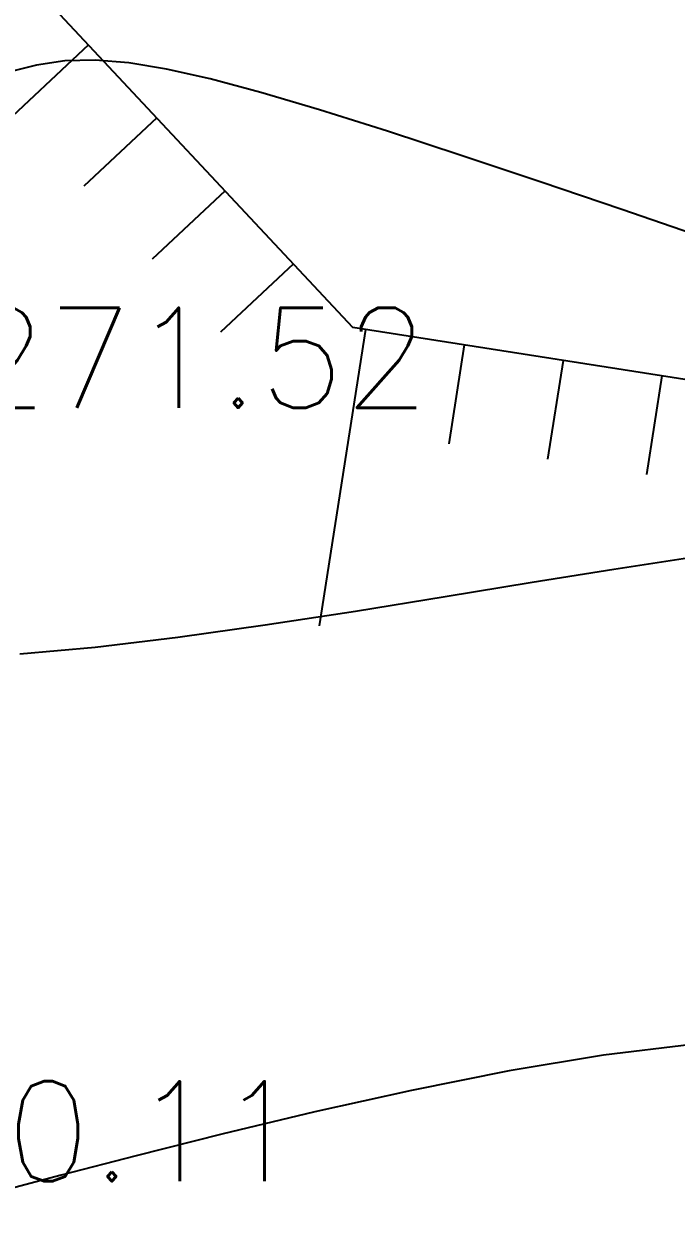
# Model space of a CAD drawing. Header units: millimetres. Extents: x 524954 to 526204, y 9523489 to 9524010.
# Drawn here: x 525250.84 to 525257.37, y 9523706.61 to 9523718.49 of the extents above; entities that cross this region are included whole.
import ezdxf

# ---------------------------------------------------------------- set-up
doc = ezdxf.new("R2010")
doc.units = ezdxf.units.MM
doc.header["$PDMODE"] = 32
doc.header["$PDSIZE"] = 0.5
for name, color, linetype in [('CN_01_00', 3, 'Continuous'), ('CN_02_00', 4, 'Continuous'), ('CN_10_00', 1, 'Continuous'), ('Haut_Talus', 30, 'Continuous'), ('Talus', 2, 'Continuous'), ('TopoAlt', 3, 'Continuous'), ('TOPOJIS', 7, 'Continuous')]:
    doc.layers.add(name, color=color, linetype=linetype)
doc.styles.add('Simplex 1.0', font='Simplex.shx', dxfattribs={"width": 0.99, "height": 1})

# ---------------------------------------------------------------- blocks, each defined once
blk = doc.blocks.new('TCPOINT M')
at = {"color": 0}
blk.add_point((0, 0), dxfattribs=at)
at = {"layer": 'TopoAlt', "style": 'Simplex 1.0', "width": 0.99}
blk.add_attdef('ALT', (0.15, 0.15), '', height=1, dxfattribs=at)

msp = doc.modelspace()

# ---------------------------------------------------------------- linework, layer by layer
at = {"layer": 'CN_01_00', "elevation": 271, "flags": 128}
msp.add_lwpolyline([(525257.481, 9523713.147), (525256.744, 9523713.034), (525255.927, 9523712.902), (525255.056, 9523712.759), (525254.157, 9523712.614), (525253.256, 9523712.476), (525252.379, 9523712.353), (525251.552, 9523712.254), (525250.801, 9523712.187)], dxfattribs=at)
at = {"layer": 'CN_02_00', "elevation": 272, "flags": 128}
msp.add_lwpolyline([(525257.625, 9523716.36), (525256.824, 9523716.635), (525256.016, 9523716.91), (525255.224, 9523717.174), (525254.477, 9523717.418), (525253.799, 9523717.632), (525253.21, 9523717.807), (525252.704, 9523717.943), (525252.268, 9523718.041), (525251.889, 9523718.103), (525251.555, 9523718.129), (525251.251, 9523718.122), (525250.966, 9523718.081), (525250.687, 9523718.009)], dxfattribs=at)
at = {"layer": 'CN_10_00', "elevation": 270, "flags": 128}
msp.add_lwpolyline([(525257.524, 9523708.281), (525256.64, 9523708.174), (525255.694, 9523708.016), (525254.719, 9523707.822), (525253.75, 9523707.607), (525252.82, 9523707.384), (525251.963, 9523707.168), (525251.214, 9523706.973), (525250.597, 9523706.81)], dxfattribs=at)
at = {"layer": 'Haut_Talus', "flags": 128}
msp.add_lwpolyline([(525282.591, 9523723.861), (525278.189, 9523721.2), (525277.401, 9523719.424), (525274.125, 9523716.331), (525265.547, 9523713.667), (525254.131, 9523715.455), (525250.861, 9523718.955), (525243.335, 9523722.062), (525238.433, 9523729.449)], dxfattribs=at)
at = {"layer": 'Talus'}
for p, q in [((525251.488, 9523718.283), (525249.296, 9523716.235)), ((525252.171, 9523717.553), (525251.441, 9523716.87)), ((525252.854, 9523716.822), (525252.123, 9523716.139)), ((525253.537, 9523716.091), (525252.806, 9523715.409)), ((525254.259, 9523715.435), (525253.794, 9523712.471)), ((525255.247, 9523715.28), (525255.092, 9523714.292)), ((525256.235, 9523715.125), (525256.08, 9523714.137)), ((525257.223, 9523714.971), (525257.068, 9523713.983))]:
    msp.add_line(p, q, dxfattribs=at)

# ---------------------------------------------------------------- block references
at = {"layer": 'TOPOJIS'}
ref = msp.add_blockref('TCPOINT M', (525250.176, 9523714.602, 271.52), dxfattribs=at)
ref.add_attrib('ALT', '271.52', (525250.226, 9523714.652, 271.52), dxfattribs={"layer": 'TopoAlt', "height": 1, "style": 'Simplex 1.0', "width": 0.99})
ref = msp.add_blockref('TCPOINT M', (525248.913, 9523706.863, 270.11), dxfattribs=at)
ref.add_attrib('ALT', '270.11', (525248.963, 9523706.913, 270.11), dxfattribs={"layer": 'TopoAlt', "height": 1, "style": 'Simplex 1.0', "width": 0.99})

doc.saveas('drawing.dxf')
